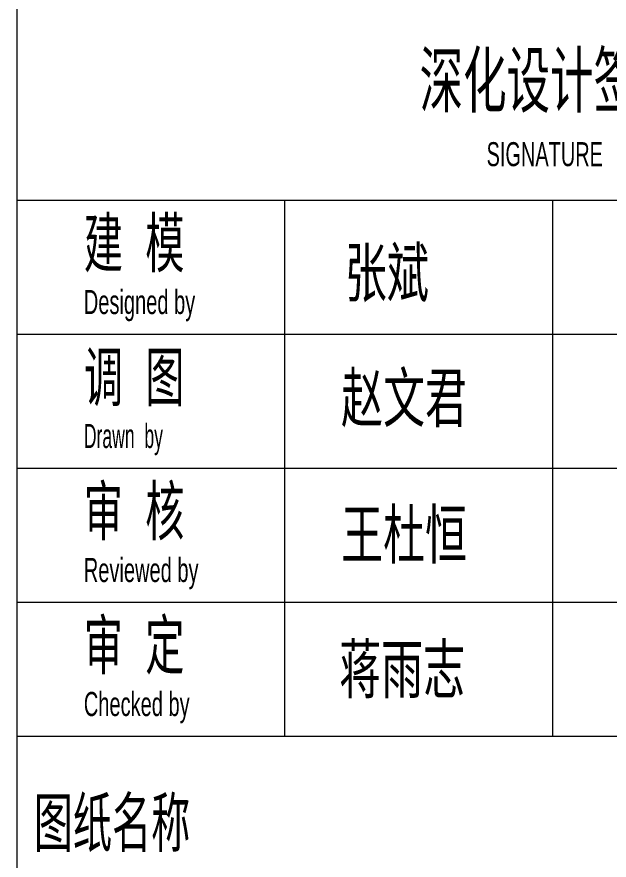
# Model space of a CAD drawing. Header units: millimetres. Extents: x 48 to 11980, y 100 to 8500.
# Drawn here: x 10798 to 11423, y 1946 to 2835 of the extents above; entities that cross this region are included whole.
import ezdxf

# ---------------------------------------------------------------- set-up
doc = ezdxf.new("R2010")
doc.units = ezdxf.units.MM
doc.linetypes.add('XKITLINE00', pattern=[0])
doc.layers.add('OtherObjectType', color=1, linetype='Continuous', lineweight=0)
doc.styles.add('$TD_AUDIT_GENERATED_(E8)', font='ARIAL.TTF')
doc.styles.add('Arial', font='arial.ttf')

# ---------------------------------------------------------------- blocks, each defined once
blk = doc.blocks.new('*A5')
at = {"layer": 'OtherObjectType', "color": 7, "linetype": 'XKITLINE00', "lineweight": 0}
for p, q in [((10798, 8405.95), (10798, 192)), ((10798, 2641.81), (11879.38, 2641.81)), ((11080.52, 2076.77), (11080.52, 2641.81)), ((11363.04, 2076.77), (11363.04, 2641.81)), ((10798, 2500.55), (11879.38, 2500.55)), ((10798, 2359.29), (11879.38, 2359.29)), ((10798, 2218.03), (11879.38, 2218.03)), ((10798, 2076.77), (11879.38, 2076.77))]:
    blk.add_line(p, q, dxfattribs=at)
at = {"layer": 'OtherObjectType', "color": 7}
for s, height, style, width, p in [('\\M+5C9EE\\M+5BBAF\\M+5C9E8\\M+5BCC6\\M+5C7A9\\M+5D7D6', 56.504, '$TD_AUDIT_GENERATED_(E8)', 0.595, (11222.72, 2740.18)), ('SIGNATURE', 25.314, '$TD_AUDIT_GENERATED_(E8)', 0.595, (11293.35, 2677.55)), ('\\M+5BDA8  \\M+5C4A3', 50.8536, '$TD_AUDIT_GENERATED_(E8)', 0.595, (10868.63, 2571.18)), ('\\M+5D5C5\\M+5B1F3', 50.8536, 'Arial', 0.6375, (11144, 2540)), ('Designed by', 25.4268, '$TD_AUDIT_GENERATED_(E8)', 0.595, (10868.63, 2521.65)), ('\\M+5B5F7  \\M+5CDBC', 50.8536, '$TD_AUDIT_GENERATED_(E8)', 0.595, (10868.63, 2429.92)), ('\\M+5D5D4\\M+5CEC4\\M+5BEFD', 50.8536, 'Arial', 0.6375, (11140, 2408)), ('Drawn  by', 25.427, '$TD_AUDIT_GENERATED_(E8)', 0.522006, (10868.63, 2380.39)), ('\\M+5C9F3  \\M+5BACB', 50.8536, '$TD_AUDIT_GENERATED_(E8)', 0.595, (10868.63, 2288.66)), ('\\M+5CDF5\\M+5B6C5\\M+5BAE3', 50.8536, 'Arial', 0.6375, (11140, 2264)), ('Reviewed by', 25.4268, '$TD_AUDIT_GENERATED_(E8)', 0.595, (10868.63, 2239.13)), ('\\M+5C9F3  \\M+5B6A8', 50.8536, '$TD_AUDIT_GENERATED_(E8)', 0.595, (10868.63, 2147.4)), ('\\M+5BDAF\\M+5D3EA\\M+5D6BE', 50.8536, 'Arial', 0.6375, (11138, 2122)), ('Checked by', 25.427, '$TD_AUDIT_GENERATED_(E8)', 0.595, (10868.63, 2097.87)), ('\\M+5CDBC\\M+5D6BD\\M+5C3FB\\M+5B3C6', 50.8536, '$TD_AUDIT_GENERATED_(E8)', 0.595, (10815.8, 1960.19))]:
    blk.add_text(s, height=height, dxfattribs=dict(at, style=style, width=width)).set_placement(p)

msp = doc.modelspace()

# ---------------------------------------------------------------- block references
at = {"lineweight": 0}
msp.add_blockref('*A5', (0, 0), dxfattribs=at)

doc.saveas('drawing.dxf')
